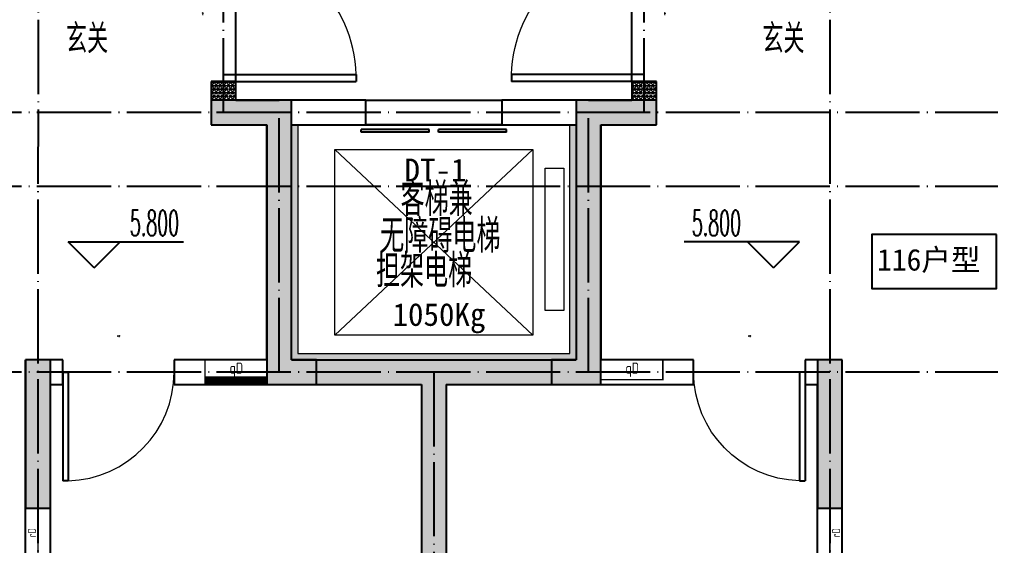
# Model space of a CAD drawing. Extents: x 27938 to 1507990, y 110129 to 923079.
# Drawn here: x 837067 to 844917, y 521639 to 525892 of the extents above; entities that cross this region are included whole.
import ezdxf

# ---------------------------------------------------------------- set-up
doc = ezdxf.new("R2010")
doc.units = 0
doc.header["$LTSCALE"] = 1000
doc.header["$MEASUREMENT"] = 0
doc.linetypes.add('DOTE', pattern=[2.4200000000000004, 2, -0.2, 0.02, -0.2])
for name, color, linetype, lineweight in [('3.5方案汇报，与郭总、侯月琴确定户型_t8$0$STAIR', 2, 'Continuous', 18), ('EQUIP-消防', 3, 'Continuous', 20), ('填充', 251, 'Continuous', 5)]:
    doc.layers.add(name, color=color, linetype=linetype, lineweight=lineweight)
for name, color, linetype in [('COLUMN', 9, 'Continuous'), ('DIM_ELEV', 3, 'Continuous'), ('DOTE', 1, 'Continuous'), ('PUB_HATCH', 8, 'Continuous'), ('PUB_TEXT', 4, 'Continuous'), ('WALL', 9, 'Continuous'), ('WINDOW', 4, 'Continuous'), ('WINDOW_TEXT', 7, 'Continuous'), ('保温', 6, 'Continuous')]:
    doc.layers.add(name, color=color, linetype=linetype)
doc.styles.add('_TCH_DIM', font='SIMPLEX.shx', dxfattribs={"width": 0.7, "bigfont": 'GBCBIG.shx'})
doc.styles.add('_TCH_WINDOW', font='SIMPLEX.shx', dxfattribs={"width": 0.7, "height": 3.5, "bigfont": 'GBCBIG.shx'})
doc.styles.get("Standard").update_dxf_attribs({"font": 'gbenor.shx', "bigfont": 'gbcbig.shx'})
doc.styles.add('房间名称', font='TSSDENG', dxfattribs={"width": 0.8, "bigfont": 'HZTXT'})
doc.styles.add('黑体', font='simhei.ttf')
pattern_1 = [(90, (0, 0), (-16.49778, 1.010197673501861e-15), [9.525, -19.05]), (210, (0, 0), (8.248889999999996, -14.28749658604684), [9.525, -19.05]), (150, (5.83238038093927e-16, 9.525), (-8.248890000000003, -14.28749658604684), [9.525, -19.05])]

# ---------------------------------------------------------------- blocks, each defined once
blk = doc.blocks.new('GDGDGDSDA')
at = {"layer": 'DOTE', "color": 0, "linetype": 'DOTE', "ltscale": 0.3}
for p, q in [((428635.0362220362, 370658.3318268224), (428634.7978358797, 359558.331827242)), ((435034.6024021825, 370658.3318268224), (435034.840788339, 359558.331827242)), ((430134.8185689393, 368458.3318260834), (430134.8185686748, 370058.3318260844)), ((433534.8200740376, 368458.3318260834), (433534.8200743021, 370058.3318260844)), ((471334.8193115436, 368458.3318260833), (417334.819312298, 368458.3318260835)), ((430584.8193169369, 366358.3318260893), (430584.8193170216, 368458.3318260653)), ((433084.8193072819, 366358.3318260413), (433084.8193071971, 368458.3318260653)), ((471334.8193115436, 367858.3318270331), (417334.819312298, 367858.3318270331)), ((471334.8193115436, 366358.3318253069), (417334.819312298, 366358.3318263437)), ((431834.8193190754, 366358.3318260653), (431834.8193190754, 359558.331827242))]:
    blk.add_line(p, q, dxfattribs=at)
blk = doc.blocks.new('GFDGFSDFGD')
at = {"layer": 'PUB_HATCH'}
for points in [[(431966.5784036494, 370823.7242366532), (431316.5776486206, 370823.7237811558), (431316.5776486206, 370623.7235008508), (431766.5784036494, 370623.7242366532), (431766.5784024601, 368523.7281419866), (432166.5784024601, 368523.7281419866), (432166.5784024601, 368723.7281419866), (431966.5784025923, 368723.7281419866)], [(434266.5790002493, 370823.7242364994), (434266.5790013064, 368723.7281418327), (434066.5790014386, 368723.7281418327), (434066.5790014386, 368523.7281418327), (434466.5790014386, 368523.7281418327), (434466.5790002493, 370623.7242364994), (434916.5797552781, 370623.723500697), (434916.5797552781, 370823.7237810019)], [(429816.5903770567, 368723.7167772611), (429816.5903740046, 367523.7257142118), (430016.5903773749, 367523.7239627372), (430016.5903773351, 368723.7167773817)], [(436416.5670283146, 368723.7167763724), (436216.5670280362, 368723.7167764931), (436216.5670279742, 367523.7239626549), (436416.5670313978, 367523.7257141294)]]:
    blk.add_hatch(color=256, dxfattribs=at).paths.add_polyline_path(points)
at = {"layer": 'COLUMN', "color": 6}
for p, q in [((431966.5784036494, 370823.7242366532), (431316.5776486206, 370823.7237811558)), ((431316.5776486206, 370823.7237811558), (431316.5776486206, 370623.7235008508)), ((431966.5784025923, 368723.7281419866), (431966.5784036494, 370823.7242366532)), ((434266.5790002493, 370823.7242364994), (434266.5790013064, 368723.7281418327)), ((434916.5797552781, 370823.7237810019), (434266.5790002493, 370823.7242364994)), ((434916.5797552781, 370623.723500697), (434916.5797552781, 370823.7237810019)), ((431316.5776486206, 370623.7235008508), (431766.5784036494, 370623.7242366532)), ((431766.5784036494, 370623.7242366532), (431766.5784024601, 368523.7281419866)), ((434466.5790014386, 368523.7281418327), (434466.5790002493, 370623.7242364994)), ((434466.5790002493, 370623.7242364994), (434916.5797552781, 370623.723500697)), ((429816.5903770567, 368723.7167772611), (429816.5903740046, 367523.7257142118)), ((430016.5903773351, 368723.7167773817), (429816.5903770567, 368723.7167772611)), ((430016.5903773749, 367523.7239627372), (430016.5903773351, 368723.7167773817)), ((432166.5784024601, 368723.7281419866), (431966.5784025923, 368723.7281419866)), ((432166.5784024601, 368523.7281419866), (432166.5784024601, 368723.7281419866)), ((434266.5790013064, 368723.7281418327), (434066.5790014386, 368723.7281418327)), ((434066.5790014386, 368723.7281418327), (434066.5790014386, 368523.7281418327)), ((436416.5670283146, 368723.7167763724), (436216.5670280362, 368723.7167764931)), ((436216.5670280362, 368723.7167764931), (436216.5670279742, 367523.7239626549)), ((436416.5670313978, 367523.7257141294), (436416.5670283146, 368723.7167763724)), ((431766.5784024601, 368523.7281419866), (432166.5784024601, 368523.7281419866)), ((434066.5790014386, 368523.7281418327), (434466.5790014386, 368523.7281418327)), ((429816.5903740046, 367523.7257142118), (430016.5903773749, 367523.7239627372)), ((436216.5670279742, 367523.7239626549), (436416.5670313978, 367523.7257141294))]:
    blk.add_line(p, q, dxfattribs=at)
blk = doc.blocks.new('GDFGDGRD')
at = {"layer": '保温', "linetype": 'Continuous', "ltscale": 10}
h = blk.add_hatch(dxfattribs=at)
h.set_pattern_fill('HEX', color=251, scale=10, angle=90, style=0)
h.set_pattern_definition(pattern_1)
h.paths.add_polyline_path([(431316.5779582471, 370823.724846115), (431516.5779419378, 370823.724846115), (431516.676856265, 370973.7247405107), (431316.6768725742, 370973.7249371556)])
h = blk.add_hatch(dxfattribs=at)
h.set_pattern_fill('HEX', color=251, scale=10, angle=90, style=0)
h.set_pattern_definition(pattern_1)
h.paths.add_polyline_path([(434916.5794610044, 370823.724846115), (434716.5794773137, 370823.724846115), (434716.4805629865, 370973.7247405107), (434916.4805466773, 370973.7249371556)])
h = blk.add_hatch(dxfattribs=at)
h.set_pattern_fill('HEX', color=251, scale=10, angle=90, style=0)
h.set_pattern_definition([(90, (-70765.89117912838, -151624.7360933621), (-16.49778, 1.010197673501861e-15), [9.525, -19.05]), (210, (-70765.89117912838, -151624.7360933621), (8.248889999999996, -14.28749658604684), [9.525, -19.05]), (150, (-70765.89117912838, -151615.2110933621), (-8.248890000000003, -14.28749658604684), [9.525, -19.05])])
h.paths.add_polyline_path([(434066.5790224251, 368523.7248330163), (434066.5789810187, 368723.7248300065), (432166.5783829462, 368723.7248300508), (432166.5784243525, 368523.7248330605)])
h = blk.add_hatch(dxfattribs=at)
h.set_pattern_fill('HEX', color=251, scale=10, angle=90, style=0)
h.set_pattern_definition([(90, (-70765.89117912838, -152124.7360933621), (-16.49778, 1.010197673501861e-15), [9.525, -19.05]), (210, (-70765.89117912838, -152124.7360933621), (8.248889999999996, -14.28749658604684), [9.525, -19.05]), (150, (-70765.89117912838, -152115.2110933621), (-8.248890000000003, -14.28749658604684), [9.525, -19.05])])
h.paths.add_polyline_path([(433016.677671614, 363923.7248245182), (433216.6776553047, 363923.7248245182), (433216.6776158109, 368523.7247332072), (433016.6776321201, 368523.7249298521)])
blk = doc.blocks.new('GDGRDGDRGDFD')
at = {"layer": 'EQUIP-消防', "const_width": 12.82051282052028}
blk.add_lwpolyline([(136866.5605577994, 335507.811971089), (136366.5605577994, 335507.8119710906), (136366.5605577991, 335347.8119710904), (136866.5605577991, 335347.8119710888)], close=True, dxfattribs=at)
at = {"layer": 'PUB_TEXT', "color": 7, "true_color": 0xffffff, "style": '房间名称', "width": 0.8}
blk.add_text('qD', height=90, dxfattribs=at).set_placement((136565.0499633249, 335395.5346836653))
blk = doc.blocks.new('FSFSFSFSEG')
at = {"layer": 'EQUIP-消防', "const_width": 12.82051282052028}
blk.add_lwpolyline([(136866.5605577994, 335152.5449090759), (136466.5605577994, 335152.5449090774), (136466.5605577991, 335052.5449090772), (136866.5605577991, 335052.5449090757)], close=True, dxfattribs=at)
at = {"layer": 'PUB_TEXT', "color": 7, "true_color": 0xffffff, "style": '房间名称', "width": 0.8}
blk.add_text('rD', height=64.8, dxfattribs=at).set_placement((136633.7425204425, 335069.0046025831))
blk = doc.blocks.new('GHFHFHTFHCSDCS')
blk.add_blockref('GDGRDGDRGDFD', (294900.0178471453, 33215.91286097257))
for name, p, rotation in [('GDGRDGDRGDFD', (298100.9974941605, 33215.50885790785), 0.0001673532306091649), ('FSFSFSFSEG', (764969.1235946793, 230657.1642343822), 89.99999999297357), ('FSFSFSFSEG', (771469.123604604, 230657.164233585), 89.99999999297357)]:
    blk.add_blockref(name, p, dxfattribs=dict(rotation=rotation))
blk = doc.blocks.new('$DorLib2D$00000001')
for p, q in [((0.45, 0.9750000000000001), (0.5000000000000002, 0.9750000000000001)), ((0.45, 0), (0.45, 0.9750000000000001)), ((0.5, 0), (0.5, 0.9750000000000001)), ((0.5, 0), (0.45, 0))]:
    blk.add_line(p, q)
at = {"lineweight": 13}
blk.add_arc((0.475, 0), 0.975, 91.4692835813538, 180, dxfattribs=at)
blk = doc.blocks.new('$DORLIB2D$00000127')
at = {"color": 0}
for points in [[(-0.5333333333328483, 0.7948983154366971), (-0.5333333333328483, 0.690405644187237)], [(-0.03333333333284827, 0.7948983154366971), (-0.5333333333328483, 0.7948983154366971)], [(-0.03333333333284827, 0.7948983154366971), (-0.03333333333284827, 0.690405644187237)], [(0.5333333333328483, 0.7948983154366971), (0.03333333333284827, 0.7948983154366971)], [(0.03333333333284827, 0.7948983154366971), (0.03333333333284827, 0.690405644187237)], [(0.5333333333328483, 0.7948983154366971), (0.5333333333328483, 0.690405644187237)], [(-0.03333333333284827, 0.690405644187237), (-0.5333333333328483, 0.690405644187237)], [(0.5333333333328483, 0.690405644187237), (0.03333333333284827, 0.690405644187237)], [(0.5, 0.4999999999999858), (-0.5, 0.4999999999999858)]]:
    blk.add_lwpolyline(points, dxfattribs=at)

msp = doc.modelspace()

# ---------------------------------------------------------------- hatches: boundary and pattern name
at = {"layer": '填充'}
h = msp.add_hatch(dxfattribs=at)
h.set_pattern_fill('隔热材料02', color=8, scale=100, style=0)
h.set_pattern_definition([(0, (-333791.8186238803, -85598.17918529), (0, 50), []), (0, (-333791.8186238803, -85581.51268528996), (0, 50), []), (270, (-333748.0771238803, -85572.88143528998), (50, -9.184850993605149e-15), [5.01775, -44.98225]), (270, (-333785.53587388, -85572.88143528998), (50, -9.184850993605149e-15), [5.01775, -44.98225]), (90, (-333760.02412388, -85606.81043528998), (-50, 3.061616997868383e-15), [5.01775, -44.98225]), (90, (-333773.5891238804, -85606.81043528998), (-50, 3.061616997868383e-15), [5.01775, -44.98225]), (180, (-333741.79437388, -85614.84593528998), (-6.123233995736766e-15, -50), [50.02425, 0.02425]), (135, (-333755.75162388, -85612.33718528994), (2.775557561562891e-15, 49.99987405109137), [4.268000000000001, -66.44274999999999]), (116.56505, (-333708.7696238802, -85609.31918529002), (0.0001128305918363104, 49.99993342107836), [2.804999999999995, -108.9984999999998]), (116.56505, (-333758.7696238802, -85609.31918529002), (0.0001128305918363104, 49.99993342107836), [2.804999999999995, -108.9984999999998]), (153.43495, (-333700.7341238799, -85614.84593528998), (-0.0001128305918057793, 49.99993342107837), [5.609999999999999, -106.1935]), (153.43495, (-333750.7341238799, -85614.84593528998), (-0.0001128305918057793, 49.99993342107837), [5.609999999999999, -106.1935]), (63.43495000000001, (-333710.02412388, -85601.79268528998), (-0.0001128305918307593, 49.99993342107837), [26.714, -85.0895]), (63.43495000000001, (-333760.02412388, -85601.79268528998), (-0.0001128305918307593, 49.99993342107837), [26.714, -85.0895]), (116.56505, (-333698.0771238803, -85572.88143528998), (0.0001128305918363104, 49.99993342107836), [2.804999999999995, -108.9984999999998]), (116.56505, (-333748.0771238803, -85572.88143528998), (0.0001128305918363104, 49.99993342107836), [2.804999999999995, -108.9984999999998]), (135, (-333749.3316238801, -85570.37268528994), (2.775557561562891e-15, 49.99987405109137), [4.268000000000001, -66.44274999999999]), (153.43495, (-333702.3496238802, -85567.35468529002), (-0.0001128305918057793, 49.99993342107837), [5.609999999999999, -106.1935]), (153.43495, (-333752.3496238802, -85567.35468529002), (-0.0001128305918057793, 49.99993342107837), [5.609999999999999, -106.1935]), (45, (-333784.2813738802, -85570.37268528994), (0, 49.99987405109137), [4.268000000000001, -66.44274999999999]), (63.43495000000001, (-333735.53587388, -85572.88143528998), (-0.0001128305918307593, 49.99993342107837), [2.805, -108.9985]), (63.43495000000001, (-333785.53587388, -85572.88143528998), (-0.0001128305918307593, 49.99993342107837), [2.805, -108.9985]), (26.56505, (-333731.2636238801, -85567.35468529002), (0.0001128305918307593, 49.99993342107837), [5.609999999999999, -106.1935]), (26.56505, (-333781.2636238801, -85567.35468529002), (0.0001128305918307593, 49.99993342107837), [5.609999999999999, -106.1935]), (116.56505, (-333723.5891238804, -85601.79268528998), (0.0001128305918363104, 49.99993342107836), [26.71399999999996, -85.08949999999984]), (116.56505, (-333773.5891238804, -85601.79268528998), (0.0001128305918363104, 49.99993342107836), [26.71399999999996, -85.08949999999984]), (45, (-333777.8613738803, -85612.33718528994), (0, 49.99987405109137), [4.268000000000001, -66.44274999999999]), (63.43495000000001, (-333724.8433738801, -85609.31918529002), (-0.0001128305918307593, 49.99993342107837), [2.805, -108.9985]), (63.43495000000001, (-333774.8433738801, -85609.31918529002), (-0.0001128305918307593, 49.99993342107837), [2.805, -108.9985]), (26.56505, (-333732.8791238799, -85614.84593528998), (0.0001128305918307593, 49.99993342107837), [5.609999999999999, -106.1935]), (26.56505, (-333782.8791238799, -85614.84593528998), (0.0001128305918307593, 49.99993342107837), [5.609999999999999, -106.1935])])
h.paths.add_polyline_path([(841516.5787051526, 525040.451618424), (841566.5787051526, 525040.4516184224), (841566.5787050847, 523140.4516184023), (839266.578705075, 523140.4516184202), (839266.5787050487, 525040.4516184236), (839316.5787050487, 525040.4516184228), (839316.5787050743, 523190.4516184173), (841516.5787050864, 523190.4516184027)])

# ---------------------------------------------------------------- linework, layer by layer
at = {"color": 8}
msp.add_lwpolyline([(844963.6429196969, 524154.0943876866), (843957.6429196969, 524154.0943876866), (843957.6429196969, 523718.0943876866), (844963.6429196969, 523718.0943876866)], close=True, dxfattribs=at)
at = {"layer": '3.5方案汇报，与郭总、侯月琴确定户型_t8$0$STAIR', "color": 8}
for p, q in [((841216.5790017142, 524840.4483080714), (839616.5790017138, 523340.4483080728)), ((839616.5790017138, 524840.4483080714), (841216.5790017142, 523340.4483080728))]:
    msp.add_line(p, q, dxfattribs=at)
for points in [[(839616.5790017138, 523340.4483080728), (839616.5790017138, 524840.4483080714), (841216.5790017142, 524840.4483080714), (841216.5790017142, 523340.4483080728)], [(841316.5790017047, 523540.4483081882), (841316.5790017047, 524690.4483081887), (841466.5790017075, 524690.4483081887), (841466.5790017075, 523540.4483081882)]]:
    msp.add_lwpolyline(points, close=True, dxfattribs=at)
at = {"layer": 'DIM_ELEV', "color": 8}
for p, q in [((837671.496407581, 523883.2385196516), (837461.496407581, 524093.2385196516)), ((837461.496407581, 524093.2385196516), (838392.3850690972, 524093.2385196516)), ((837671.496407581, 523883.2385196516), (837881.496407581, 524093.2385196516)), ((843371.6610116728, 524093.2385196516), (842440.7723501567, 524093.2385196516)), ((843161.6610116728, 523883.2385196516), (842951.6610116728, 524093.2385196516)), ((843161.6610116728, 523883.2385196516), (843371.6610116728, 524093.2385196516))]:
    msp.add_line(p, q, dxfattribs=at)
at = {"layer": 'WALL', "color": 8}
for p, q in [((838816.5779500777, 525390.4483153919), (838616.5779500902, 525390.4483153588)), ((838616.5779500902, 525390.4483153588), (838616.5779501357, 525040.4483081547)), ((838816.5779500995, 525240.4483081374), (838816.5779500777, 525390.4483153919)), ((842216.5794646164, 525390.4483153631), (842016.5794646388, 525390.4483153963)), ((842016.5794646388, 525390.4483153963), (842016.579464608, 525240.4483081623)), ((842216.5794645717, 525040.4483081514), (842216.5794646164, 525390.4483153631)), ((838816.5779500995, 525240.4483081374), (839166.5787050743, 525240.4483080807)), ((839866.57900177, 525240.4483080811), (839166.5787050743, 525240.4483080807)), ((839866.57900177, 525040.4483080689), (839866.57900177, 525240.4483080811)), ((841666.5787050739, 525240.4483080807), (840966.5790016938, 525240.4483080811)), ((840966.5790016938, 525240.4483080811), (840966.5790016938, 525040.4483080689)), ((841666.5787096228, 525240.4483080807), (842016.579464608, 525240.4483081623)), ((838616.5779501357, 525040.4483081547), (839066.5787051686, 525040.4483081547)), ((839066.5787073526, 523140.4483081022), (839066.5787051686, 525040.4483081547)), ((839266.5787073723, 523140.448308106), (839266.5787051881, 525040.4483080811)), ((839266.5787051881, 525040.4483080811), (839866.57900177, 525040.4483080689)), ((840966.5790016938, 525040.4483080689), (841566.5787050567, 525040.4483080811)), ((841566.5787050567, 525040.4483080811), (841566.5787050567, 523140.4483080402)), ((841766.5787050589, 525040.4483081333), (841766.578705059, 523140.448308112)), ((841766.5787050589, 525040.4483081333), (842216.5794645717, 525040.4483081514)), ((837116.578702132, 520140.4483081439), (837116.5787025, 523140.4483081398)), ((837416.5787026756, 523140.448308147), (837116.5787025, 523140.4483081398)), ((837416.5787026718, 522940.4483081168), (837416.5787026756, 523140.448308147)), ((839066.5787073526, 523140.4483081022), (838316.5787025994, 523140.4483081296)), ((838316.5787025994, 523140.4483081296), (838316.5787025957, 522940.4483081104)), ((839266.5787073723, 523140.448308106), (840416.5787096272, 523140.4483080839)), ((840416.5787096272, 523140.4483080839), (841566.5787050567, 523140.4483080402)), ((842516.5787075263, 523140.4483081092), (841766.578705059, 523140.448308112)), ((842516.5787075303, 522940.4483081037), (842516.5787075263, 523140.4483081092)), ((843716.578712222, 523140.4483081495), (843416.57870745, 523140.4483081265)), ((843416.57870745, 523140.4483081265), (843416.5787074539, 522940.4483081148)), ((843716.5787125897, 520140.4483081443), (843716.578712222, 523140.4483081495)), ((837316.578702109, 520040.4483081299), (837316.5787024755, 522940.4483081179)), ((837316.5787024755, 522940.4483081179), (837416.5787026718, 522940.4483081168)), ((838316.5787025957, 522940.4483081104), (839166.5787074864, 522940.4483081046)), ((839166.578705072, 522940.448308087), (840316.5787096225, 522940.4483080999)), ((840316.5787096225, 522940.4483080999), (840316.5787096226, 518340.4483010598)), ((840516.5787096226, 522940.4483080956), (840516.5787096227, 518340.448301068)), ((840516.5787096226, 522940.4483080956), (841666.5787050737, 522940.4483080809)), ((841666.5787026614, 522940.4483081046), (842516.5787075303, 522940.4483081037)), ((843416.5787074539, 522940.4483081148), (843516.5787122262, 522940.4483081275)), ((843516.5787125918, 520040.4483081299), (843516.5787122262, 522940.4483081275))]:
    msp.add_line(p, q, dxfattribs=at)
at = {"layer": 'WINDOW', "color": 8}
for p, q in [((838816.5779500704, 525390.4483154129), (838816.5779498885, 526490.4483154129)), ((842016.5794646305, 525390.4483154129), (842016.5794648123, 526490.4483154129)), ((839866.5790017141, 525240.4483080807), (840966.5790017141, 525240.4483080807)), ((839866.5790017141, 525040.4483080807), (840966.5790017141, 525040.4483080807))]:
    msp.add_line(p, q, dxfattribs=at)
at = {"layer": '填充', "color": 8}
msp.add_lwpolyline([(841516.5787051526, 525040.451618424), (841566.5787051526, 525040.4516184224), (841566.5787050847, 523140.4516184023), (839266.578705075, 523140.4516184202), (839266.5787050487, 525040.4516184236), (839316.5787050487, 525040.4516184228), (839316.5787050743, 523190.4516184173), (841516.5787050864, 523190.4516184027)], close=True, dxfattribs=at)

# ---------------------------------------------------------------- block references
at = {"color": 8}
for name, p in [('GFDGFSDFGD', (407300.0000036058, 154416.7234765695)), ('GDFGDGRD', (407300, 154416.7234765472)), ('GHFHFHTFHCSDCS', (407300, 154416.7234765472))]:
    msp.add_blockref(name, p, dxfattribs=at)
at = {"layer": 'DOTE', "color": 169}
msp.add_blockref('GDGDGDSDA', (408581.7593905515, 156682.1164820154), dxfattribs=at)
at = {"layer": 'WINDOW', "color": 8}
ref = msp.add_blockref('$DorLib2D$00000001', (838716.5779499795, 525940.4483153963), dxfattribs=dict(at, xscale=-1100, yscale=-1100, zscale=-1100, rotation=90.00000000947153))
ref.add_attrib('A', 'YFDM1122', (838551.7343905532, 525930.0183153482), dxfattribs={"layer": 'WINDOW_TEXT', "color": 8, "ltscale": 0.5, "height": 5.95, "rotation": 90.00000000947153, "style": '_TCH_WINDOW', "width": 0.4941176470588236})
ref = msp.add_blockref('$DorLib2D$00000001', (842116.5794647214, 525940.4483153963), dxfattribs=dict(at, xscale=-1100, yscale=1100, zscale=-1100, rotation=89.99999999052845))
ref.add_attrib('A', 'YFDM1122', (842287.3730287006, 525930.0183153473), dxfattribs={"layer": 'WINDOW_TEXT', "color": 8, "ltscale": 0.5, "height": 5.95, "rotation": 89.99999999052845, "style": '_TCH_WINDOW', "width": 0.4941176470588236})
at = {"layer": 'WINDOW', "color": 8, "xscale": 1100, "yscale": -200, "zscale": 1100}
msp.add_blockref('$DORLIB2D$00000127', (840416.5790017141, 525140.4483080807), dxfattribs=at)
at = {"layer": 'WINDOW', "color": 8}
ref = msp.add_blockref('$DorLib2D$00000001', (837866.5787026365, 523040.4483081296), dxfattribs=dict(at, xscale=900, yscale=900, zscale=900, rotation=179.9999999988986))
ref.add_attrib('A', 'M0922', (837859.7187026421, 523329.9733081297), dxfattribs={"layer": 'WINDOW_TEXT', "color": 8, "ltscale": 0.5, "height": 5.95, "rotation": 359.9999999988985, "style": '_TCH_WINDOW', "width": 0.4941176470588236})
ref = msp.add_blockref('$DorLib2D$00000001', (842966.5787075114, 523040.4483081296), dxfattribs=dict(at, xscale=900, yscale=-900, zscale=900, rotation=1.101422729913818e-09))
ref.add_attrib('A', 'M0922', (842959.7187075057, 523329.9733081295), dxfattribs={"layer": 'WINDOW_TEXT', "color": 8, "ltscale": 0.5, "height": 5.95, "rotation": 1.101422729913818e-09, "style": '_TCH_WINDOW', "width": 0.4941176470588236})

# ---------------------------------------------------------------- texts
at = {"color": 8, "style": '黑体'}
msp.add_text('116户型', height=175, dxfattribs=at).set_placement((843999.8831607974, 523861.9072721233))
at = {"layer": 'DIM_ELEV', "color": 7, "style": '_TCH_DIM', "width": 0.4941176470588236}
for p in [(837959.7850690971, 524142.2385196516), (842502.0923501566, 524142.2385196516)]:
    msp.add_text('5.800', height=208.25, dxfattribs=at).set_placement(p)
at = {"layer": 'PUB_TEXT', "color": 8}
for s, height, p in [('玄关', 236.3120567375886, (837443.2562002278, 525618.2445921386)), ('玄关', 236.3120567375886, (843071.9224956218, 525618.2445921387)), ('客梯兼', 270.0709219858156, (840147.4582230281, 524302.5291119874)), ('无障碍电梯', 270.0709219858156, (839982.8893151332, 524006.758944076)), ('担架电梯', 270.0709219858156, (839948.4554746858, 523725.2002291137))]:
    msp.add_text(s, height=height, dxfattribs=at).set_placement(p)
at = {"layer": 'PUB_TEXT', "color": 8, "style": '黑体'}
for s, p in [('DT-1', (840179.4559398398, 524582.699527212)), ('1050Kg', (840082.4559398398, 523415.0301078013))]:
    msp.add_text(s, height=184.0084388185654, dxfattribs=at).set_placement(p)

doc.saveas('drawing.dxf')
